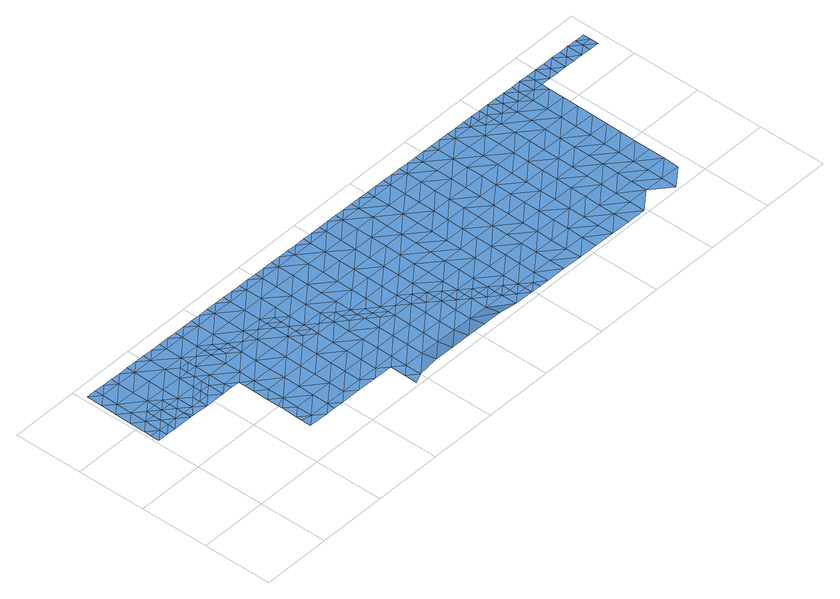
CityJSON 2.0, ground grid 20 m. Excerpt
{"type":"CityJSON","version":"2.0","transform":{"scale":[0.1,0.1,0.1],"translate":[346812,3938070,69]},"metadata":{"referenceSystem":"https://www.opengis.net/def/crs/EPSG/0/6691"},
"CityObjects":{
"waterbody1":{"type":"WaterBody","attributes":{"name":"8","class":"1140","function":"1","WaterBodyRiverFloodingRiskAttribute.description":"4","WaterBodyRiverFloodingRiskAttribute.rankOrg":"2","WaterBodyRiverFloodingRiskAttribute.adminType":"2","WaterBodyRiverFloodingRiskAttribute.scale":"L1"},"geometry":[{"type":"MultiSurface","lod":"1","boundaries":[[[0,1,2]],[[3,0,2]],[[0,4,1]],[[0,5,4]],[[6,4,5]],[[7,0,3]],[[5,8,6]],[[9,5,0]],[[10,6,8]],[[3,11,7]],[[8,12,10]],[[0,7,9]],[[13,8,5]],[[14,10,12]],[[15,13,5]],[[15,5,9]],[[14,16,17]],[[14,12,16]],[[18,8,13]],[[19,17,16]],[[12,8,18]],[[20,19,16]],[[18,13,21]],[[22,23,24]],[[12,18,25]],[[16,12,26]],[[21,27,18]],[[12,25,26]],[[20,16,26]],[[23,22,28]],[[29,23,28]],[[30,28,22]],[[31,32,27]],[[33,18,27]],[[31,29,32]],[[34,20,26]],[[29,28,32]],[[25,18,35]],[[36,34,26]],[[33,27,32]],[[37,28,30]],[[35,18,33]],[[32,28,38]],[[38,28,37]],[[39,36,26]],[[26,25,39]],[[39,25,35]],[[40,33,32]],[[32,38,41]],[[42,36,39]],[[41,38,43]],[[40,32,41]],[[35,33,44]],[[45,42,39]],[[44,33,40]],[[39,35,44]],[[43,46,41]],[[47,46,43]],[[48,45,39]],[[46,49,41]],[[41,49,40]],[[48,39,44]],[[50,44,40]],[[51,50,40]],[[40,49,51]],[[52,45,48]],[[53,48,44]],[[53,44,50]],[[48,54,52]],[[53,55,48]],[[53,50,56]],[[54,48,55]],[[56,57,53]],[[58,54,55]],[[59,55,53]],[[60,58,55]],[[53,57,61]],[[62,61,57]],[[53,61,59]],[[60,55,59]],[[62,63,61]],[[64,60,59]],[[65,66,67]],[[68,59,61]],[[69,64,59]],[[63,66,70]],[[66,65,70]],[[61,63,71]],[[68,69,59]],[[63,70,71]],[[65,72,70]],[[68,61,71]],[[70,73,71]],[[74,69,68]],[[70,72,73]],[[75,73,72]],[[71,76,68]],[[77,74,68]],[[78,71,73]],[[76,77,68]],[[75,79,73]],[[71,78,76]],[[73,80,78]],[[81,77,76]],[[82,80,73]],[[73,79,82]],[[78,80,76]],[[76,83,81]],[[82,79,84]],[[80,85,76]],[[86,87,88]],[[84,89,82]],[[76,85,83]],[[90,87,91]],[[87,86,91]],[[82,92,80]],[[93,90,94]],[[95,83,85]],[[90,91,94]],[[89,93,94]],[[86,96,91]],[[97,92,82]],[[82,89,97]],[[98,85,80]],[[85,99,95]],[[89,94,97]],[[100,94,91]],[[91,96,101]],[[98,80,92]],[[85,98,99]],[[102,97,94]],[[96,103,101]],[[100,91,101]],[[102,92,97]],[[104,99,98]],[[103,105,101]],[[102,94,100]],[[102,106,92]],[[107,104,98]],[[108,109,110]],[[111,107,98]],[[98,92,111]],[[105,110,112]],[[100,101,113]],[[110,109,112]],[[101,105,113]],[[111,92,106]],[[105,112,113]],[[109,114,112]],[[115,100,113]],[[116,106,102]],[[102,100,117]],[[118,107,111]],[[119,120,121]],[[117,100,115]],[[117,116,102]],[[122,114,120]],[[106,123,111]],[[124,118,111]],[[125,126,112]],[[120,119,122]],[[112,114,125]],[[116,123,106]],[[113,112,126]],[[123,124,111]],[[114,122,125]],[[119,127,122]],[[115,113,126]],[[126,128,115]],[[117,115,128]],[[129,125,122]],[[130,122,127]],[[117,131,116]],[[132,124,123]],[[131,123,116]],[[133,130,127]],[[134,117,128]],[[135,132,123]],[[129,136,125]],[[122,130,129]],[[117,134,131]],[[126,125,136]],[[126,137,128]],[[131,138,123]],[[133,139,130]],[[136,137,126]],[[123,138,135]],[[128,140,134]],[[137,140,128]],[[141,129,130]],[[142,139,143]],[[144,130,139]],[[143,145,142]],[[134,146,131]],[[147,135,138]],[[142,145,148]],[[144,141,130]],[[131,146,138]],[[144,139,142]],[[148,149,142]],[[141,150,129]],[[150,137,136]],[[146,134,140]],[[147,138,151]],[[136,129,150]],[[142,152,144]],[[153,154,155]],[[156,140,137]],[[157,155,154]],[[150,158,137]],[[151,138,159]],[[138,146,159]],[[149,157,154]],[[142,149,152]],[[158,156,137]],[[160,141,144]],[[161,151,159]],[[149,154,152]],[[153,162,154]],[[146,140,156]],[[163,159,146]],[[144,152,164]],[[165,152,154]],[[144,164,160]],[[161,159,166]],[[167,146,156]],[[168,169,170]],[[150,141,171]],[[162,168,170]],[[169,172,170]],[[154,162,173]],[[163,146,167]],[[174,164,152]],[[141,160,171]],[[158,150,175]],[[166,159,163]],[[162,170,173]],[[172,176,170]],[[165,154,173]],[[165,174,152]],[[150,171,175]],[[177,167,156]],[[156,158,178]],[[179,166,163]],[[160,164,174]],[[160,180,171]],[[181,182,176]],[[158,175,178]],[[181,183,182]],[[184,163,167]],[[174,180,160]],[[185,179,163]],[[183,186,182]],[[173,170,187]],[[170,176,187]],[[188,175,171]],[[156,178,177]],[[176,182,187]],[[186,189,182]],[[188,178,175]],[[190,173,187]],[[165,191,174]],[[192,171,180]],[[165,173,191]],[[167,177,184]],[[185,163,184]],[[191,173,190]],[[193,180,174]],[[188,171,192]],[[194,189,195]],[[191,193,174]],[[196,185,184]],[[182,189,197]],[[198,190,187]],[[187,182,199]],[[200,178,188]],[[177,201,184]],[[177,178,201]],[[189,194,197]],[[199,182,197]],[[192,180,202]],[[201,178,200]],[[196,184,203]],[[190,204,191]],[[180,193,202]],[[198,187,199]],[[198,204,190]],[[188,192,205]],[[206,193,191]],[[192,202,205]],[[203,184,207]],[[184,201,207]],[[197,194,208]],[[204,206,191]],[[209,199,197]],[[210,211,188]],[[211,201,200]],[[210,188,205]],[[200,188,211]],[[212,203,207]],[[197,208,213]],[[199,214,198]],[[201,215,207]],[[202,193,216]],[[217,212,207]],[[209,214,199]],[[214,204,198]],[[197,213,209]],[[193,206,216]],[[205,202,218]],[[219,217,207]],[[201,211,215]],[[220,213,208]],[[218,221,205]],[[221,211,210]],[[222,206,204]],[[202,216,218]],[[214,223,204]],[[210,205,221]],[[207,215,219]],[[213,224,209]],[[206,222,216]],[[221,225,211]],[[211,226,215]],[[227,217,219]],[[224,213,220]],[[228,214,209]],[[204,223,222]],[[215,229,219]],[[219,230,227]],[[228,223,214]],[[231,232,216]],[[233,209,224]],[[226,229,215]],[[211,225,226]],[[216,222,231]],[[218,216,232]],[[228,209,233]],[[232,234,218]],[[223,235,222]],[[219,229,230]],[[220,236,224]],[[237,225,221]],[[221,218,234]],[[234,237,221]],[[224,238,233]],[[223,228,235]],[[222,239,231]],[[240,230,229]],[[236,220,241]],[[236,238,224]],[[237,242,225]],[[243,222,235]],[[233,244,228]],[[226,225,242]],[[226,245,229]],[[246,240,229]],[[232,231,239]],[[222,243,239]],[[232,247,234]],[[228,248,235]],[[239,247,232]],[[244,233,238]],[[245,226,242]],[[235,249,243]],[[247,250,234]],[[246,229,245]],[[234,251,237]],[[236,241,252]],[[248,228,244]],[[248,249,235]],[[236,253,238]],[[250,251,234]],[[243,254,239]],[[255,246,245]],[[253,236,252]],[[242,237,251]],[[242,256,245]],[[245,257,255]],[[258,259,238]],[[254,260,239]],[[243,249,254]],[[238,253,258]],[[244,238,259]],[[247,239,260]],[[247,261,250]],[[242,251,256]],[[248,244,259]],[[260,261,247]],[[262,249,248]],[[245,263,257]],[[252,264,253]],[[265,251,250]],[[263,245,256]],[[253,264,258]],[[249,262,254]],[[248,259,266]],[[267,257,263]],[[262,248,266]],[[268,260,254]],[[252,269,264]],[[264,270,258]],[[250,261,265]],[[258,271,259]],[[256,272,263]],[[256,251,272]],[[273,267,263]],[[274,261,260]],[[251,265,272]],[[259,275,266]],[[254,262,268]],[[271,258,270]],[[260,268,276]],[[273,263,277]],[[263,272,277]],[[264,269,278]],[[274,260,276]],[[264,279,270]],[[265,261,274]],[[259,271,275]],[[280,268,262]],[[262,266,281]],[[274,282,265]],[[283,273,277]],[[279,264,278]],[[272,265,282]],[[266,275,281]],[[268,284,276]],[[277,285,283]],[[280,262,281]],[[280,284,268]],[[270,279,286]],[[271,270,287]],[[288,272,282]],[[277,272,289]],[[275,271,287]],[[290,282,274]],[[270,286,287]],[[277,289,285]],[[278,291,279]],[[272,288,289]],[[274,276,290]],[[281,275,292]],[[279,291,286]],[[293,280,281]],[[276,284,290]],[[275,287,292]],[[292,294,281]],[[290,295,282]],[[296,285,289]],[[280,293,284]],[[291,297,286]],[[286,298,287]],[[288,299,289]],[[288,282,299]],[[300,296,289]],[[293,281,294]],[[299,282,295]],[[287,301,292]],[[284,302,290]],[[303,300,289]],[[298,301,287]],[[286,297,298]],[[304,295,290]],[[284,293,305]],[[289,299,303]],[[306,297,291]],[[294,292,301]],[[302,284,305]],[[307,293,294]],[[295,304,299]],[[308,300,303]],[[309,294,301]],[[291,310,306]],[[290,302,304]],[[303,299,311]],[[293,312,305]],[[304,313,299]],[[311,314,303]],[[298,297,315]],[[314,316,303]],[[294,309,307]],[[317,302,305]],[[297,306,315]],[[308,303,316]],[[311,299,313]],[[301,298,318]],[[312,293,307]],[[319,306,310]],[[317,304,302]],[[298,315,318]],[[320,311,313]],[[309,301,321]],[[322,307,309]],[[321,301,318]],[[305,312,317]],[[306,323,315]],[[313,324,320]],[[315,323,318]],[[313,304,325]],[[322,309,321]],[[304,317,325]],[[312,307,326]],[[306,319,323]],[[313,327,324]],[[326,307,322]],[[323,328,318]],[[327,313,325]],[[318,329,321]],[[312,330,317]],[[317,330,325]],[[321,331,322]],[[312,326,332]],[[333,324,327]],[[329,318,328]],[[334,326,322]],[[312,332,330]],[[330,335,325]],[[327,336,333]],[[331,321,329]],[[331,334,322]],[[327,325,335]],[[337,332,326]],[[338,336,327]],[[338,327,335]],[[326,334,337]],[[330,332,339]],[[340,336,338]],[[339,341,330]],[[332,337,339]],[[335,330,341]],[[338,342,340]],[[343,342,338]],[[338,335,343]],[[343,335,341]],[[344,342,343]]]}]},
"waterbody2":{"type":"WaterBody","attributes":{"name":"8","class":"1140","function":"1","WaterBodyRiverFloodingRiskAttribute.description":"4","WaterBodyRiverFloodingRiskAttribute.rankOrg":"3","WaterBodyRiverFloodingRiskAttribute.adminType":"2","WaterBodyRiverFloodingRiskAttribute.scale":"L1"},"geometry":[{"type":"MultiSurface","lod":"1","boundaries":[[[345,9,346]],[[346,9,7]],[[7,11,346]],[[346,11,24]],[[15,9,345]],[[345,13,15]],[[21,13,345]],[[345,27,21]],[[345,31,27]],[[24,23,346]],[[346,23,29]],[[31,345,29]],[[29,345,346]]]}]},
"waterbody3":{"type":"WaterBody","attributes":{"name":"8","class":"1140","function":"1","WaterBodyRiverFloodingRiskAttribute.description":"4","WaterBodyRiverFloodingRiskAttribute.rankOrg":"3","WaterBodyRiverFloodingRiskAttribute.adminType":"2","WaterBodyRiverFloodingRiskAttribute.scale":"L1"},"geometry":[{"type":"MultiSurface","lod":"1","boundaries":[[[37,30,347]],[[38,37,43]],[[43,37,347]],[[347,30,348]],[[47,347,348]],[[43,347,47]],[[349,350,351]],[[349,352,350]],[[353,350,352]],[[354,47,348]],[[355,354,348]],[[356,351,357]],[[351,350,357]],[[358,359,356]],[[354,360,47]],[[359,358,361]],[[358,356,357]],[[46,360,49]],[[46,47,360]],[[362,363,361]],[[364,350,353]],[[354,355,365]],[[362,361,358]],[[56,50,51]],[[51,49,366]],[[364,367,350]],[[367,358,357]],[[49,360,366]],[[363,368,369]],[[370,364,353]],[[357,350,367]],[[56,51,366]],[[369,368,365]],[[368,363,362]],[[360,354,371]],[[372,366,360]],[[354,365,371]],[[367,373,358]],[[358,374,362]],[[370,375,364]],[[365,368,371]],[[362,374,368]],[[56,366,57]],[[372,360,371]],[[376,57,366]],[[374,358,373]],[[377,364,375]],[[376,366,372]],[[374,378,368]],[[368,379,371]],[[378,379,368]],[[367,364,380]],[[62,57,376]],[[67,376,372]],[[373,367,380]],[[379,381,371]],[[364,377,380]],[[375,382,377]],[[380,383,373]],[[381,67,372]],[[66,62,376]],[[372,371,381]],[[67,66,376]],[[374,373,384]],[[374,385,378]],[[62,66,63]],[[382,386,377]],[[373,383,384]],[[378,385,379]],[[377,387,380]],[[65,67,381]],[[386,387,377]],[[374,384,385]],[[380,388,383]],[[379,389,381]],[[390,386,382]],[[65,381,72]],[[383,391,384]],[[389,72,381]],[[379,385,392]],[[388,391,383]],[[389,379,392]],[[380,387,388]],[[393,385,384]],[[394,386,390]],[[386,395,387]],[[75,72,389]],[[396,389,392]],[[384,391,393]],[[387,397,388]],[[392,385,396]],[[395,386,394]],[[395,397,387]],[[397,391,388]],[[75,389,79]],[[385,393,396]],[[390,398,394]],[[399,389,396]],[[397,400,391]],[[79,389,399]],[[391,401,393]],[[402,403,404]],[[393,88,396]],[[402,405,398]],[[405,402,404]],[[84,79,399]],[[88,87,396]],[[87,90,396]],[[394,398,406]],[[393,401,88]],[[407,397,395]],[[391,400,401]],[[399,396,90]],[[395,394,408]],[[399,93,84]],[[398,405,406]],[[407,400,397]],[[409,405,404]],[[394,406,408]],[[399,90,93]],[[86,88,401]],[[89,84,93]],[[410,406,405]],[[395,408,407]],[[400,411,401]],[[404,412,409]],[[413,408,406]],[[86,401,96]],[[414,400,407]],[[410,413,406]],[[401,411,96]],[[405,409,410]],[[415,407,408]],[[400,414,411]],[[413,415,408]],[[415,414,407]],[[103,96,411]],[[414,108,411]],[[409,412,416]],[[409,417,410]],[[415,418,414]],[[108,110,411]],[[416,412,419]],[[110,105,411]],[[414,418,108]],[[420,413,410]],[[103,411,105]],[[409,416,417]],[[421,415,413]],[[109,108,418]],[[121,418,415]],[[410,417,420]],[[421,121,415]],[[120,109,418]],[[121,120,418]],[[422,417,416]],[[413,420,421]],[[416,419,423]],[[114,109,120]],[[423,419,424]],[[119,121,421]],[[422,416,423]],[[425,421,420]],[[420,417,426]],[[127,119,421]],[[426,425,420]],[[417,422,426]],[[424,427,423]],[[425,127,421]],[[428,427,424]],[[429,426,422]],[[422,423,430]],[[133,127,425]],[[145,425,426]],[[430,423,427]],[[429,145,426]],[[139,133,425]],[[143,139,425]],[[143,425,145]],[[428,431,427]],[[422,430,429]],[[431,432,427]],[[427,433,430]],[[148,145,429]],[[430,155,429]],[[155,157,429]],[[157,149,429]],[[430,433,155]],[[148,429,149]],[[427,432,433]],[[431,434,432]],[[153,155,433]],[[432,169,433]],[[169,168,433]],[[168,162,433]],[[432,435,169]],[[153,433,162]],[[432,434,435]],[[172,169,435]],[[435,434,183]],[[181,176,435]],[[435,183,181]],[[172,435,176]],[[183,434,436]],[[186,183,436]],[[189,186,436]],[[195,189,436]]]}]},
"waterbody4":{"type":"WaterBody","attributes":{"name":"8","class":"1140","function":"1","WaterBodyRiverFloodingRiskAttribute.description":"4","WaterBodyRiverFloodingRiskAttribute.rankOrg":"1","WaterBodyRiverFloodingRiskAttribute.adminType":"2","WaterBodyRiverFloodingRiskAttribute.scale":"L1"},"geometry":[{"type":"MultiSurface","lod":"1","boundaries":[[[437,438,439]],[[440,438,437]],[[441,442,443]],[[344,444,445]],[[446,445,444]],[[446,447,445]],[[448,449,450]],[[448,451,449]],[[451,452,453]],[[449,451,324]],[[324,451,453]],[[314,311,453]],[[320,453,311]],[[336,450,449]],[[333,336,449]],[[316,314,452]],[[452,314,453]],[[320,324,453]],[[324,333,449]],[[454,450,455]],[[456,342,445]],[[342,456,455]],[[340,342,455]],[[340,455,336]],[[450,336,455]],[[457,441,443]],[[440,437,442]],[[456,454,455]],[[447,456,445]],[[344,445,342]],[[442,458,443]],[[442,437,458]],[[459,458,437]],[[460,459,439]],[[461,462,463]],[[462,461,457]],[[464,457,461]],[[464,461,444]],[[457,443,462]],[[465,462,443]],[[463,446,461]],[[458,465,443]],[[439,459,437]],[[461,446,444]]]}]}
},
"vertices":[
[37,356,5],[9,358,5],[9,333,5],[37,333,5],[10,379,5],[38,402,5],[10,425,5],[66,355,5],[39,448,5],[66,378,5],[11,472,5],[65,332,5],[40,494,5],[67,424,5],[12,518,5],[67,401,5],[41,540,5],[13,564,5],[96,447,5],[41,564,5],[69,563,5],[95,424,5],[130,331,5],[122,354,5],[122,331,5],[96,493,5],[97,540,5],[124,423,5],[151,354,4],[123,377,5],[179,330,4],[123,400,5],[152,400,4],[152,446,4],[98,563,5],[153,492,4],[126,562,5],[179,353,4],[179,376,4],[154,539,4],[209,445,4],[208,399,4],[154,562,5],[208,376,4],[210,491,4],[183,561,5],[236,398,4],[236,375,4],[211,538,4],[237,422,4],[238,468,4],[237,445,4],[211,561,5],[266,490,4],[239,560,5],[267,537,4],[266,467,4],[294,467,4],[268,560,5],[324,536,4],[296,559,5],[323,489,4],[323,466,4],[351,466,4],[324,559,5],[378,419,4],[351,443,4],[350,420,4],[380,535,4],[353,558,5],[379,442,4],[380,488,4],[407,419,5],[435,441,6],[381,558,5],[435,418,6],[437,534,6],[409,557,5],[436,487,6],[463,418,6],[493,486,6],[437,557,6],[492,440,6],[466,556,6],[492,417,6],[494,533,6],[547,324,6],[519,347,6],[518,324,6],[520,417,6],[519,370,6],[547,347,6],[550,486,6],[520,394,6],[548,393,6],[494,556,6],[575,323,6],[549,439,6],[550,532,6],[522,555,6],[605,392,6],[604,346,6],[605,438,6],[603,323,6],[551,555,6],[632,322,6],[606,485,6],[579,554,6],[631,276,6],[659,276,7],[631,299,6],[607,531,6],[660,299,7],[660,345,6],[688,275,7],[661,391,6],[663,484,6],[662,437,6],[607,554,6],[715,228,7],[687,252,7],[687,229,7],[716,252,7],[664,530,6],[636,553,6],[716,298,7],[717,344,6],[743,228,7],[718,390,6],[773,297,7],[772,251,7],[719,483,6],[664,553,6],[772,227,7],[719,436,6],[692,552,5],[774,343,6],[775,389,6],[720,529,6],[800,227,7],[775,435,6],[830,296,7],[828,203,7],[800,204,7],[829,250,7],[799,181,7],[776,482,6],[721,552,6],[828,180,7],[856,180,6],[830,342,6],[749,551,5],[885,202,5],[883,133,5],[884,156,5],[855,134,6],[832,434,6],[856,157,6],[831,388,6],[777,528,6],[886,295,5],[777,551,6],[912,133,5],[834,527,6],[885,249,5],[941,201,5],[806,550,5],[833,481,6],[911,109,5],[911,86,5],[940,109,5],[887,341,6],[939,86,5],[940,155,5],[942,248,5],[888,387,6],[968,85,5],[889,480,6],[889,433,6],[834,550,6],[943,294,5],[967,62,5],[996,62,5],[967,39,6],[890,526,6],[862,550,6],[995,39,6],[996,108,5],[944,386,6],[1023,38,6],[997,154,5],[998,200,5],[944,340,6],[999,247,5],[1051,15,7],[1023,15,7],[891,549,6],[1052,61,5],[1054,153,5],[1053,107,5],[945,433,6],[946,479,6],[1000,293,5],[919,549,6],[1055,199,5],[1000,339,6],[1055,246,5],[947,525,6],[1108,14,7],[1110,106,5],[1001,385,6],[1002,432,6],[947,548,6],[1109,60,5],[1110,152,5],[1003,478,6],[1056,292,5],[976,548,6],[1057,338,6],[1003,524,6],[1165,13,7],[1058,384,6],[1112,245,5],[1111,198,5],[1165,59,5],[1059,431,6],[1059,477,6],[1004,547,6],[1167,151,5],[1060,523,6],[1032,547,6],[1113,291,5],[1114,337,6],[1166,105,5],[1114,383,6],[1168,198,5],[1222,58,5],[1115,430,6],[1223,104,5],[1169,290,5],[1061,546,6],[1221,12,7],[1116,476,6],[1169,244,5],[1224,150,5],[1117,522,6],[1089,546,6],[1170,336,6],[1224,197,5],[1225,243,5],[1171,382,6],[1172,429,6],[1278,11,7],[1279,57,5],[1226,289,5],[1117,545,6],[1173,475,6],[1145,545,6],[1280,103,5],[1280,149,5],[1227,335,6],[1228,381,6],[1282,242,5],[1173,521,6],[1335,56,5],[1228,428,6],[1281,196,5],[1174,544,6],[1283,288,5],[1335,10,7],[1336,102,5],[1337,148,5],[1229,474,6],[1202,544,6],[1284,380,6],[1338,195,5],[1283,334,6],[1230,520,6],[1391,9,7],[1392,55,6],[1339,287,5],[1339,241,5],[1285,427,6],[1230,543,6],[1340,333,6],[1259,543,6],[1393,101,6],[1394,147,6],[1286,473,6],[1287,519,6],[1341,379,6],[1449,54,6],[1394,194,6],[1396,286,6],[1395,240,6],[1342,426,6],[1287,542,6],[1449,100,6],[1450,146,6],[1343,472,6],[1315,542,6],[1451,193,6],[1398,379,6],[1343,518,6],[1398,425,6],[1397,332,6],[1505,53,6],[1453,285,6],[1344,541,6],[1452,239,6],[1504,7,7],[1371,495,6],[1453,331,6],[1399,471,6],[1372,518,6],[1506,99,6],[1372,541,6],[1454,378,6],[1507,145,6],[1562,52,6],[1400,494,6],[1508,192,6],[1508,238,6],[1563,98,6],[1428,494,6],[1455,424,6],[1509,284,6],[1456,470,6],[1564,145,6],[1564,191,6],[1511,377,6],[1565,237,6],[1510,330,6],[1456,493,6],[1566,283,6],[1512,423,6],[1485,493,6],[1567,329,6],[1512,469,6],[1567,376,6],[1513,492,6],[1568,422,6],[1541,492,6],[1569,468,6],[1569,491,6],
[95,401,5],[94,355,5],
[207,353,4],[235,329,4],[288,126,5],[317,120,5],[289,143,5],[288,97,5],[345,96,5],[264,352,4],[266,329,4],[290,189,5],[317,166,5],[318,212,5],[290,201,5],[265,398,4],[290,236,5],[319,258,5],[291,282,5],[373,119,5],[292,328,4],[266,444,4],[374,165,5],[320,305,4],[292,308,4],[371,96,5],[321,351,4],[321,397,4],[375,211,5],[376,257,5],[401,95,5],[322,443,4],[430,118,6],[376,304,4],[377,350,4],[431,164,6],[378,396,4],[458,94,6],[432,210,6],[432,256,6],[433,303,6],[487,117,6],[487,163,6],[488,209,6],[435,395,6],[515,93,6],[489,255,6],[434,349,6],[490,302,6],[543,116,6],[544,162,6],[491,348,6],[545,208,6],[571,92,6],[491,394,6],[546,254,6],[546,301,6],[570,46,6],[570,10,6],[598,22,6],[599,69,6],[600,115,6],[601,207,6],[601,161,6],[656,68,7],[657,114,7],[603,300,6],[655,21,17],[657,160,7],[602,253,6],[658,206,7],[712,67,7],[713,113,7],[659,252,7],[712,20,17],[714,159,7],[715,205,7],[770,112,7],[769,66,7],[768,19,17],[771,204,7],[771,158,7],[826,65,7],[825,18,17],[827,157,7],[826,111,7],[881,18,17],[882,64,5],[883,110,5],[938,17,7],[939,63,5],[995,16,7],
[1740,511,6],[1768,488,6],[1768,511,6],[1739,488,6],[1683,489,6],[1711,489,6],[1683,512,6],[1598,491,6],[1570,514,6],[1599,537,6],[1570,537,6],[1457,539,6],[1457,516,6],[1485,539,6],[1429,540,6],[1400,540,6],[1400,517,6],[1514,538,6],[1513,515,6],[1542,538,6],[1654,490,6],[1712,535,6],[1740,534,6],[1768,534,6],[1626,513,6],[1655,536,6],[1627,536,6],[1626,490,6],[1684,535,6]
]}
